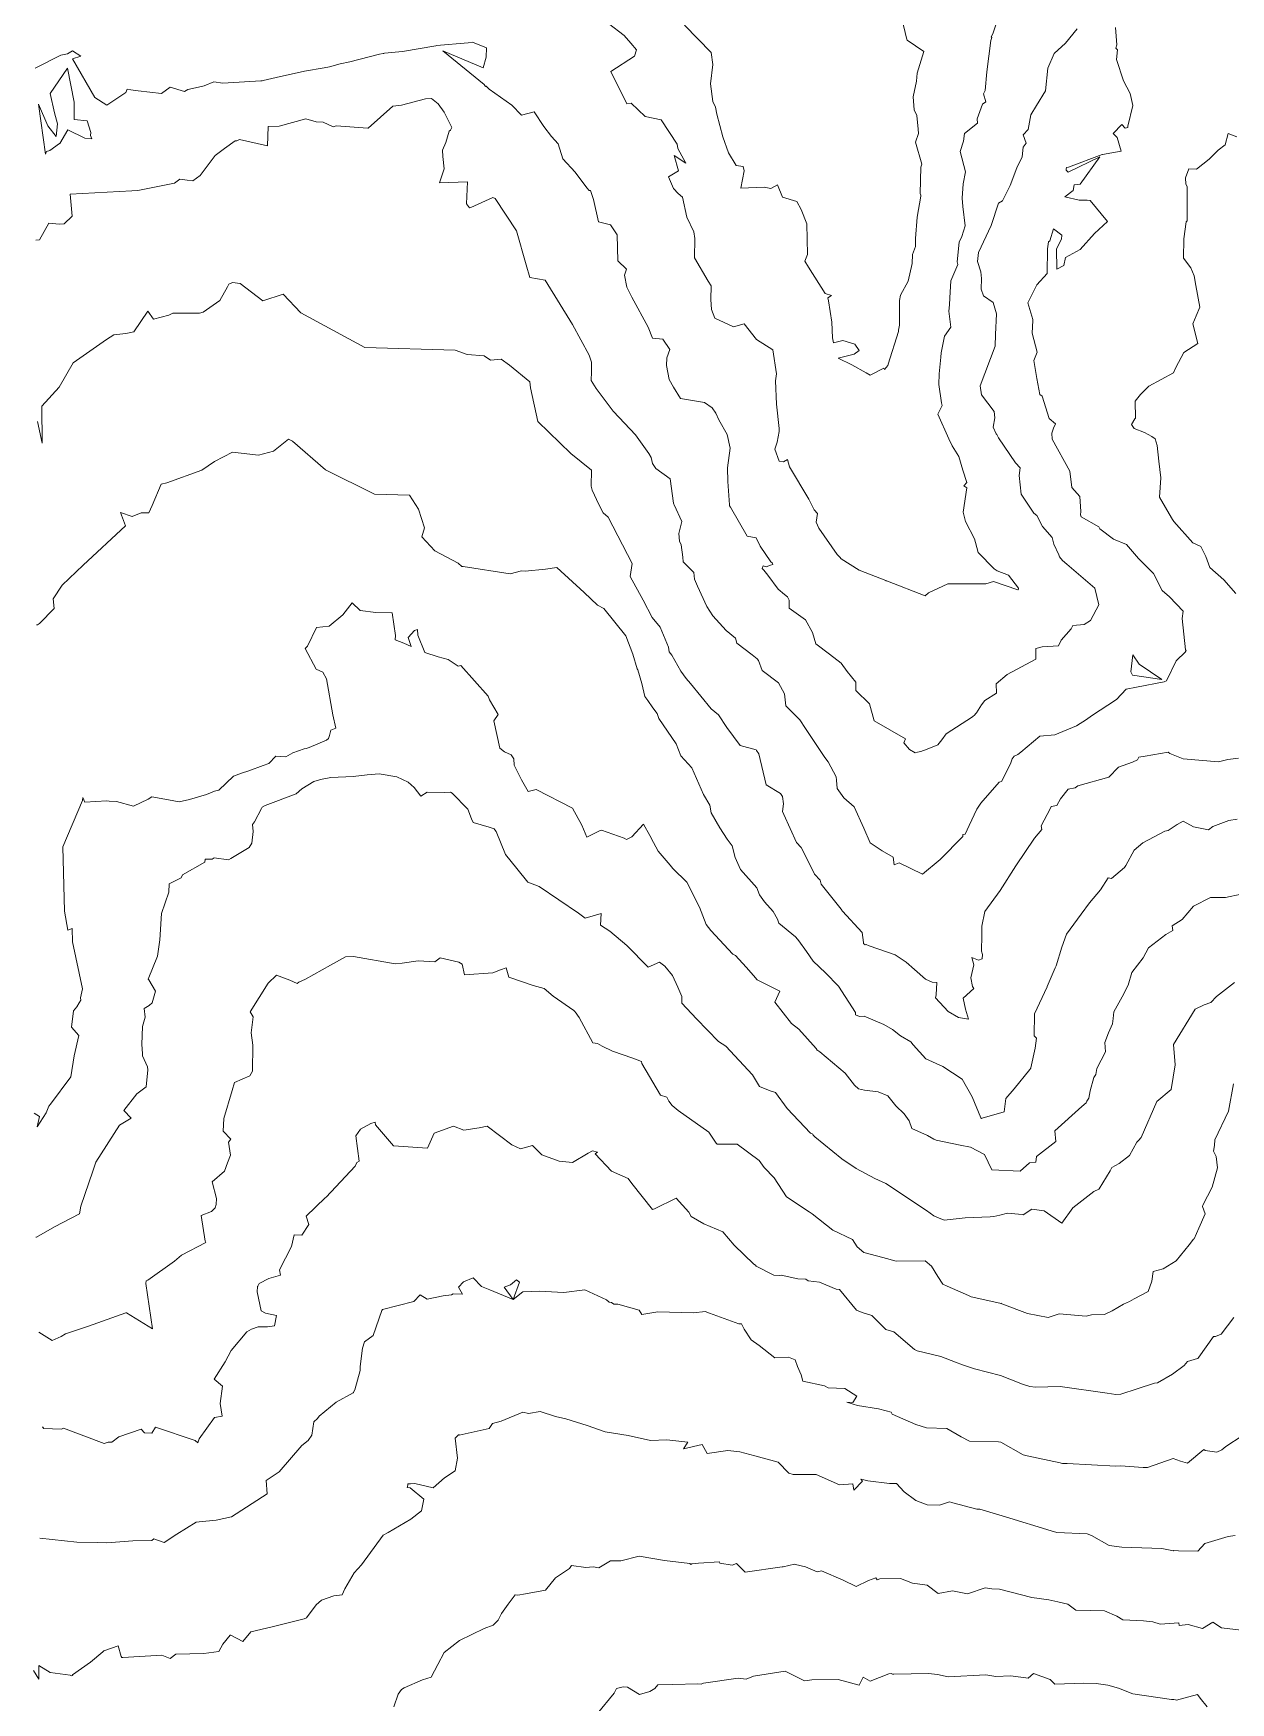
# Model space of a CAD drawing. Header units: inches. Extents: x 1412000 to 1412328, y 4931096 to 4931684.
# Drawn here: x 1412000.1 to 1412110.3, y 4931175.7 to 4931329.3 of the extents above; entities that cross this region are included whole.
import ezdxf

# ---------------------------------------------------------------- set-up
doc = ezdxf.new("R2010")
doc.units = ezdxf.units.IN
doc.header["$MEASUREMENT"] = 0

# ---------------------------------------------------------------- blocks, each defined once
blk = doc.blocks.new('CONTOURS')
at = {"color": 242, "lineweight": 0, "true_color": 0xcd2027}
for points in [[(1412079.96, 4931330.82), (1412080.47, 4931328.76), (1412080.5, 4931328.7), (1412082.01, 4931327.65), (1412081.42, 4931325.65), (1412081.35, 4931324.91), (1412081.03, 4931323.47), (1412081.14, 4931322.29), (1412081.39, 4931321.75), (1412081.49, 4931320.51), (1412081.53, 4931320.11), (1412081.26, 4931319.32), (1412081.85, 4931317.29), (1412081.76, 4931317.01), (1412081.67, 4931314.6), (1412081.74, 4931314.42), (1412081.74, 4931314.34), (1412081.4, 4931312.4), (1412081.26, 4931310.45), (1412081.26, 4931309.7), (1412080.99, 4931308.96), (1412080.96, 4931308.13), (1412080.59, 4931306.52), (1412079.87, 4931305.23), (1412079.77, 4931304.75), (1412079.78, 4931302.46), (1412079.69, 4931302.02), (1412079.69, 4931301.87), (1412078.74, 4931298.88), (1412078.73, 4931298.84), (1412078.72, 4931298.76), (1412078.39, 4931298.39), (1412078.35, 4931298.52), (1412077.07, 4931297.86), (1412076.7, 4931298.09), (1412075.4, 4931298.81), (1412074.13, 4931299.43), (1412075.62, 4931299.8), (1412076.07, 4931300.12), (1412075.66, 4931300.73), (1412074.57, 4931301.07), (1412073.7, 4931300.84), (1412073.6, 4931301.29), (1412073.56, 4931302.75), (1412073.24, 4931304.71), (1412073.18, 4931304.97), (1412073.52, 4931305.21), (1412072.94, 4931305.39), (1412071.41, 4931307.82), (1412071.08, 4931308.37), (1412071.3, 4931308.98), (1412071.26, 4931311.78), (1412070.73, 4931313.12), (1412070.34, 4931313.84), (1412069.02, 4931314.24), (1412068.56, 4931315.37), (1412067.93, 4931315.05), (1412067.31, 4931315.17), (1412065.17, 4931315.09), (1412065.47, 4931316.68), (1412065.39, 4931317.08), (1412064.75, 4931317.17), (1412064.05, 4931318.32), (1412063.51, 4931319.81), (1412062.96, 4931321.9), (1412062.84, 4931322.54), (1412062.6, 4931323.05), (1412062.37, 4931324.68), (1412062.61, 4931326.46), (1412062.45, 4931327.57), (1412059.98, 4931330.08)], [(1412089.15, 4931331.54), (1412088.36, 4931329.27), (1412088.22, 4931328.99), (1412088.27, 4931328.94), (1412088.2, 4931328.68), (1412087.82, 4931325.77), (1412087.68, 4931324.07), (1412087.52, 4931323.77), (1412087.74, 4931323.03), (1412087.42, 4931322.82), (1412086.93, 4931321.45), (1412086.95, 4931321.07), (1412085.77, 4931320.11), (1412085.66, 4931319.39), (1412085.36, 4931318.45), (1412085.86, 4931316.58), (1412085.65, 4931315.48), (1412085.56, 4931314.17), (1412085.6, 4931313.4), (1412085.83, 4931311.61), (1412085.51, 4931310.64), (1412085.26, 4931310.11), (1412085.08, 4931308.3), (1412085.16, 4931308.06), (1412084.5, 4931306.55), (1412084.42, 4931304.98), (1412084.39, 4931304.34), (1412084.32, 4931303.76), (1412084.5, 4931302.29), (1412083.93, 4931301.44), (1412083.63, 4931299.93), (1412083.59, 4931299.52), (1412083.43, 4931297.98), (1412083.41, 4931297.01), (1412083.66, 4931295.33), (1412083.72, 4931295.08), (1412083.3, 4931294.28), (1412084.33, 4931292), (1412084.64, 4931291.37), (1412085.24, 4931290.37), (1412085.61, 4931289.12), (1412085.97, 4931288), (1412085.7, 4931287.68), (1412085.97, 4931287.48), (1412085.65, 4931285.24), (1412085.86, 4931284.41), (1412086.68, 4931282.81), (1412086.79, 4931282.46), (1412087.01, 4931281.54), (1412088.49, 4931280.03), (1412088.76, 4931279.85), (1412089.81, 4931279.46), (1412090.74, 4931278.25), (1412090.75, 4931278.16), (1412090.71, 4931278.12), (1412090.66, 4931278.1), (1412088.42, 4931278.86), (1412087.73, 4931278.67), (1412084.22, 4931278.66), (1412082.46, 4931277.84), (1412082.14, 4931277.55), (1412078.68, 4931278.9), (1412078.57, 4931278.94), (1412078.52, 4931278.96), (1412076.06, 4931279.91), (1412074.42, 4931280.96), (1412074.3, 4931281.12), (1412074.05, 4931281.35), (1412072.37, 4931283.78), (1412072.1, 4931284.34), (1412072.23, 4931285.12), (1412071.94, 4931285.46), (1412071.45, 4931286.45), (1412069.66, 4931289.42), (1412069.48, 4931290.11), (1412069.11, 4931289.9), (1412068.7, 4931289.95), (1412068.32, 4931291.06), (1412068.51, 4931291.69), (1412068.7, 4931292.69), (1412068.72, 4931292.96), (1412068.46, 4931295.2), (1412068.37, 4931297.35), (1412068.45, 4931297.99), (1412068.11, 4931300.19), (1412066.62, 4931301.14), (1412065.49, 4931302.59), (1412064.51, 4931302.31), (1412062.78, 4931303.1), (1412062.48, 4931303.91), (1412062.43, 4931304.82), (1412062.46, 4931306.08), (1412062.16, 4931306.53), (1412060.92, 4931308.67), (1412060.94, 4931310.45), (1412060.84, 4931311.07), (1412060.22, 4931312.41), (1412059.8, 4931314.24), (1412059.42, 4931314.58), (1412058.99, 4931315.06), (1412058.51, 4931316.11), (1412059.44, 4931316.68), (1412059.03, 4931318.08), (1412060.11, 4931317.38), (1412059.38, 4931318.73), (1412059.31, 4931319.12), (1412057.83, 4931321.37), (1412056.38, 4931321.66), (1412055.08, 4931322.89), (1412054.69, 4931322.84), (1412053.21, 4931325.82), (1412055.39, 4931327.22), (1412055.58, 4931327.82), (1412055.04, 4931328.42), (1412054.44, 4931329.13), (1412052.99, 4931330.22)], [(1412096.14, 4931329.73), (1412095.05, 4931328.41), (1412094.01, 4931327.47), (1412093.43, 4931326.11), (1412093.21, 4931324.02), (1412092.4, 4931322.68), (1412091.88, 4931321.82), (1412091.64, 4931320.47), (1412091.16, 4931319.97), (1412091.44, 4931319.23), (1412091.18, 4931318.86), (1412091.08, 4931317.97), (1412090.58, 4931316.96), (1412089.97, 4931315.33), (1412089.26, 4931313.91), (1412088.89, 4931313.71), (1412088.21, 4931311.64), (1412087.05, 4931309.15), (1412086.97, 4931308.33), (1412087.26, 4931307.37), (1412087.32, 4931306.77), (1412087.3, 4931305.77), (1412087.5, 4931305.16), (1412088.41, 4931304.54), (1412088.72, 4931303.52), (1412088.63, 4931301.61), (1412088.58, 4931300.53), (1412087.21, 4931296.87), (1412087.32, 4931296.06), (1412088.51, 4931294.52), (1412088.57, 4931293.95), (1412088.39, 4931293.08), (1412088.69, 4931292.46), (1412088.73, 4931292.4), (1412088.91, 4931292.09), (1412090.45, 4931289.8), (1412090.88, 4931289.35), (1412090.81, 4931288.63), (1412090.98, 4931286.92), (1412092.14, 4931285.16), (1412092.43, 4931284.95), (1412092.95, 4931283.95), (1412093.85, 4931282.93), (1412093.99, 4931282.32), (1412094.46, 4931281.33), (1412094.52, 4931281.13), (1412094.8, 4931280.81), (1412095.18, 4931280.47), (1412097.77, 4931278.27), (1412098.12, 4931276.72), (1412097.37, 4931275.27), (1412096.79, 4931274.92), (1412095.73, 4931274.81), (1412095.59, 4931274.51), (1412094.67, 4931273.47), (1412094.41, 4931272.95), (1412092.91, 4931272.85), (1412092.33, 4931272.7), (1412092.33, 4931271.72), (1412089.69, 4931270.32), (1412088.69, 4931269.44), (1412088.71, 4931268.6), (1412087.64, 4931267.93), (1412087.34, 4931267.51), (1412086.87, 4931266.8), (1412086.79, 4931266.69), (1412086.72, 4931266.61), (1412086.5, 4931266.41), (1412084.08, 4931264.84), (1412083.69, 4931264.3), (1412083.32, 4931263.83), (1412082.32, 4931263.43), (1412081.74, 4931263.23), (1412081.43, 4931263.18), (1412081.22, 4931263.09), (1412080.71, 4931263.41), (1412080.18, 4931264.03), (1412080.33, 4931264.4), (1412077.46, 4931266.04), (1412077.03, 4931267.61), (1412075.76, 4931268.85), (1412075.76, 4931269.61), (1412074.98, 4931270.6), (1412074.42, 4931271.36), (1412073.33, 4931272.17), (1412072.09, 4931273.15), (1412071.78, 4931274.18), (1412071.13, 4931275.35), (1412069.64, 4931276.42), (1412069.63, 4931277.15), (1412069.48, 4931277.46), (1412069.19, 4931277.68), (1412068.61, 4931278.18), (1412067.67, 4931279.47), (1412067.28, 4931279.92), (1412067.14, 4931280.08), (1412067.22, 4931280.31), (1412067.52, 4931280.21), (1412067.9, 4931280.38), (1412068.12, 4931280.44), (1412068.07, 4931280.6), (1412067.93, 4931280.69), (1412066.96, 4931282.12), (1412066.58, 4931282.88), (1412065.75, 4931283.06), (1412064.21, 4931285.73), (1412064.13, 4931285.85), (1412064.12, 4931285.93), (1412063.99, 4931288.08), (1412063.95, 4931289.33), (1412064.19, 4931291.14), (1412063.93, 4931292.41), (1412063.16, 4931293.76), (1412062.89, 4931294.38), (1412062.53, 4931294.87), (1412061.84, 4931295.34), (1412059.61, 4931295.71), (1412058.98, 4931296.76), (1412058.57, 4931297.47), (1412058.32, 4931298.74), (1412058.37, 4931299.46), (1412058.64, 4931300.24), (1412058, 4931301.18), (1412057.06, 4931301.26), (1412056.66, 4931302.28), (1412055.15, 4931305.05), (1412054.69, 4931305.95), (1412054.47, 4931307.06), (1412054.64, 4931307.63), (1412053.86, 4931308.38), (1412053.79, 4931310.77), (1412053.19, 4931311.71), (1412052.08, 4931311.97), (1412051.61, 4931314.02), (1412051.35, 4931314.85), (1412051.2, 4931314.85), (1412051, 4931315.11), (1412049.93, 4931316.54), (1412048.8, 4931317.77), (1412048.35, 4931319.16), (1412047.75, 4931319.82), (1412047.04, 4931320.75), (1412046.14, 4931322.09), (1412045, 4931321.81), (1412044.11, 4931322.71), (1412042, 4931324.18), (1412041.73, 4931324.47), (1412041.67, 4931324.44), (1412041.54, 4931324.63), (1412037.76, 4931327.71), (1412041.47, 4931326.16), (1412041.73, 4931327.12), (1412041.76, 4931328), (1412040.48, 4931328.52), (1412040.08, 4931328.45), (1412037.17, 4931328.2), (1412037.11, 4931328.19), (1412034.02, 4931327.67), (1412032.37, 4931327.5), (1412032.32, 4931327.48), (1412032.28, 4931327.48), (1412032.25, 4931327.47), (1412031.93, 4931327.4), (1412029.17, 4931326.69), (1412028.3, 4931326.51), (1412027.3, 4931326.24), (1412026.81, 4931326.15), (1412025.01, 4931325.85), (1412022.39, 4931325.26), (1412021.22, 4931325), (1412021.1, 4931324.96), (1412021, 4931324.95), (1412017.49, 4931324.74), (1412016.67, 4931324.85), (1412015.78, 4931324.5), (1412015.52, 4931324.44), (1412014.26, 4931324.15), (1412013.96, 4931323.97), (1412012.66, 4931324.38), (1412011.86, 4931323.78), (1412009.7, 4931324.02), (1412009.01, 4931324.12), (1412008.69, 4931324.19), (1412008.56, 4931323.87), (1412006.82, 4931322.71), (1412005.7, 4931323.43), (1412003.65, 4931326.99), (1412004.43, 4931327.24), (1412003.65, 4931327.73), (1412003.19, 4931327.45), (1412002.58, 4931327.31), (1412000.21, 4931326.11)], [(1412099.68, 4931329.86), (1412099.78, 4931328.28), (1412099.71, 4931327.96), (1412099.84, 4931327.8), (1412099.77, 4931326.93), (1412100.4, 4931324.96), (1412101.02, 4931323.79), (1412101.27, 4931322.68), (1412100.8, 4931320.78), (1412100.79, 4931320.67), (1412100.56, 4931320.59), (1412100.25, 4931320.93), (1412099.45, 4931320.11), (1412099.81, 4931319.73), (1412100.2, 4931318.47), (1412098.48, 4931318.18), (1412098.43, 4931318.18), (1412095.34, 4931317.01), (1412095.17, 4931316.97), (1412095.13, 4931316.82), (1412095.12, 4931316.74), (1412095.32, 4931316.55), (1412098.22, 4931317.96), (1412096.4, 4931315.45), (1412095.87, 4931315.39), (1412095.78, 4931314.86), (1412095, 4931314.28), (1412096.31, 4931313.97), (1412097.06, 4931313.98), (1412097.33, 4931313.95), (1412098.92, 4931312), (1412097.73, 4931310.89), (1412096.42, 4931309.43), (1412095.07, 4931308.69), (1412094.91, 4931307.95), (1412094.28, 4931307.63), (1412094.24, 4931309.49), (1412094.68, 4931310.38), (1412094.74, 4931310.74), (1412093.95, 4931311.33), (1412093.63, 4931310.22), (1412093.49, 4931310.15), (1412093.42, 4931309.48), (1412093.36, 4931307.23), (1412092.41, 4931306.19), (1412091.6, 4931304.52), (1412092.06, 4931302.99), (1412092.05, 4931302.91), (1412092, 4931301.72), (1412092.44, 4931299.98), (1412092.16, 4931299.22), (1412092.41, 4931297.57), (1412092.69, 4931296.07), (1412092.93, 4931295.93), (1412093.55, 4931293.89), (1412094.13, 4931293.37), (1412093.95, 4931293), (1412093.8, 4931292.52), (1412093.85, 4931291.96), (1412095.45, 4931289.03), (1412095.66, 4931287.52), (1412096.39, 4931286.71), (1412096.46, 4931285.31), (1412096.43, 4931285.01), (1412096.49, 4931284.84), (1412098.14, 4931283.9), (1412098.21, 4931283.72), (1412099.47, 4931282.76), (1412100.68, 4931282.28), (1412101.79, 4931280.99), (1412102.12, 4931280.66), (1412103.16, 4931279.6), (1412103.97, 4931278.04), (1412104.64, 4931277.46), (1412105.89, 4931276.15), (1412105.8, 4931275.47), (1412106.12, 4931272.58), (1412106.16, 4931272.51), (1412106.12, 4931272.42), (1412106.12, 4931272.4), (1412105.25, 4931271.56), (1412104.35, 4931269.74), (1412104.22, 4931269.67), (1412104.16, 4931269.63), (1412101.61, 4931269.14), (1412100.66, 4931268.96), (1412099.77, 4931268.02), (1412097.47, 4931266.5), (1412097, 4931266.16), (1412096.07, 4931265.59), (1412094.08, 4931264.77), (1412092.7, 4931264.64), (1412090.94, 4931263.18), (1412090.69, 4931262.96), (1412090.33, 4931262.79), (1412090.16, 4931262.56), (1412089.99, 4931262.1), (1412089.16, 4931260.46), (1412088.95, 4931260.4), (1412087.27, 4931258.46), (1412086.9, 4931257.93), (1412086.18, 4931256.4), (1412085.83, 4931255.62), (1412085.62, 4931255.59), (1412085.62, 4931255.4), (1412083.52, 4931253.29), (1412081.91, 4931251.93), (1412079.76, 4931252.98), (1412079.3, 4931252.8), (1412079.21, 4931253.5), (1412078.2, 4931254.07), (1412077.08, 4931254.82), (1412076.51, 4931256.17), (1412075.62, 4931258.12), (1412074.65, 4931258.95), (1412074.03, 4931259.81), (1412073.98, 4931260.58), (1412073.96, 4931260.9), (1412073.22, 4931262.28), (1412072.9, 4931262.66), (1412070.96, 4931265.62), (1412070.79, 4931265.86), (1412070.6, 4931266.13), (1412069.31, 4931267.43), (1412069.2, 4931268.53), (1412068.65, 4931269.55), (1412067.14, 4931270.68), (1412066.79, 4931271.59), (1412066.68, 4931271.76), (1412066.21, 4931272.13), (1412064.82, 4931273.2), (1412064.68, 4931273.66), (1412063.84, 4931274.35), (1412062.59, 4931275.71), (1412062.04, 4931276.57), (1412061.2, 4931278.43), (1412060.92, 4931279.09), (1412060.84, 4931279.71), (1412059.98, 4931280.56), (1412059.88, 4931280.67), (1412059.84, 4931281.11), (1412059.68, 4931282.24), (1412059.53, 4931282.59), (1412059.46, 4931283.3), (1412059.75, 4931284.4), (1412059.04, 4931285.93), (1412059.02, 4931285.98), (1412058.98, 4931286.09), (1412058.66, 4931288.31), (1412057.35, 4931289.28), (1412057.06, 4931289.74), (1412056.91, 4931290.28), (1412056.7, 4931290.65), (1412055.48, 4931292.36), (1412053.45, 4931294.53), (1412053.43, 4931294.55), (1412051.86, 4931296.63), (1412051.4, 4931297.36), (1412051.44, 4931298.16), (1412051.44, 4931299.06), (1412051.2, 4931299.72), (1412049.68, 4931302.53), (1412047.18, 4931306.6), (1412045.75, 4931306.86), (1412045.42, 4931308.02), (1412044.53, 4931311.16), (1412042.56, 4931314.13), (1412042.35, 4931314.23), (1412040.33, 4931313.31), (1412040.21, 4931313.28), (1412039.91, 4931313.63), (1412040.03, 4931315.65), (1412037.44, 4931315.57), (1412037.86, 4931316.86), (1412037.73, 4931318), (1412037.72, 4931318.57), (1412038.03, 4931319.28), (1412038.33, 4931320.32), (1412038.44, 4931320.41), (1412038.58, 4931320.67), (1412037.86, 4931322.06), (1412037.32, 4931322.84), (1412036.71, 4931323.33), (1412036.15, 4931323.29), (1412033.95, 4931322.71), (1412033.14, 4931322.61), (1412030.88, 4931320.6), (1412030.84, 4931320.61), (1412027.92, 4931320.8), (1412027.64, 4931320.73), (1412026.72, 4931321.16), (1412026.07, 4931321.18), (1412025.13, 4931321.45), (1412022.68, 4931320.77), (1412021.66, 4931320.74), (1412021.61, 4931318.97), (1412019.02, 4931319.57), (1412018.77, 4931319.44), (1412018.63, 4931319.42), (1412017.65, 4931318.73), (1412016.8, 4931318.08), (1412015.42, 4931316.23), (1412014.73, 4931315.74), (1412014.2, 4931315.81), (1412013.55, 4931315.9), (1412013.03, 4931315.53), (1412009.66, 4931314.87), (1412009.11, 4931314.84), (1412003.45, 4931314.51), (1412003.63, 4931312.51), (1412002.88, 4931311.8), (1412002.43, 4931311.76), (1412001.48, 4931311.84), (1412000.63, 4931310.31), (1412000.28, 4931310.28)], [(1412110.82, 4931319.81), (1412110.04, 4931320.11), (1412109.77, 4931319.06), (1412109.13, 4931318.58), (1412108.29, 4931317.76), (1412107.11, 4931316.84), (1412106.41, 4931316.85), (1412106.11, 4931316.03), (1412106.13, 4931315.45), (1412106.25, 4931315.24), (1412106.25, 4931312.07), (1412106.18, 4931311.99), (1412105.97, 4931310.42), (1412105.92, 4931308.62), (1412106.59, 4931307.75), (1412106.92, 4931307.02), (1412107.05, 4931306.12), (1412107.42, 4931304.13), (1412107.08, 4931303.32), (1412106.79, 4931302.59), (1412107.25, 4931300.77), (1412105.97, 4931299.95), (1412105.23, 4931298.56), (1412104.99, 4931298.09), (1412102.73, 4931296.86), (1412101.96, 4931296.1), (1412101.49, 4931295.46), (1412101.52, 4931293.9), (1412101.43, 4931293.83), (1412101.13, 4931293.31), (1412101.38, 4931292.96), (1412102.35, 4931292.6), (1412103, 4931292.22), (1412103.33, 4931292.01), (1412103.49, 4931291.39), (1412103.66, 4931289.96), (1412103.83, 4931288.43), (1412103.72, 4931286.62), (1412104.83, 4931284.74), (1412104.91, 4931284.58), (1412105.05, 4931284.41), (1412106.77, 4931282.43), (1412107.51, 4931282.09), (1412107.99, 4931281.18), (1412108.36, 4931280.15), (1412109.65, 4931279.03), (1412110.75, 4931277.77)], [(1412110.98, 4931262.62), (1412110, 4931262.49), (1412109.14, 4931262.29), (1412105.9, 4931262.54), (1412104.67, 4931263.05), (1412104.52, 4931263.15), (1412102.39, 4931262.8), (1412101.81, 4931262.7), (1412101.68, 4931262.47), (1412101.24, 4931262.23), (1412099.94, 4931261.79), (1412099.05, 4931260.87), (1412096.2, 4931260.07), (1412095.96, 4931259.87), (1412095.31, 4931259.75), (1412094.6, 4931258.88), (1412094.26, 4931258.27), (1412093.73, 4931258.17), (1412093.65, 4931257.94), (1412092.81, 4931256.38), (1412092.87, 4931256.04), (1412092.21, 4931255.25), (1412090.5, 4931252.7), (1412089.04, 4931250.43), (1412087.65, 4931248.49), (1412087.37, 4931247.14), (1412087.37, 4931246.32), (1412087.34, 4931244.86), (1412087.43, 4931244.53), (1412087.4, 4931244.13), (1412087.06, 4931244.01), (1412086.44, 4931244.28), (1412086.61, 4931243.6), (1412086.36, 4931242.39), (1412086.51, 4931241.6), (1412086.64, 4931241.42), (1412085.65, 4931240.51), (1412085.86, 4931239.52), (1412086.12, 4931238.6), (1412085.22, 4931238.73), (1412084.25, 4931239.31), (1412083.09, 4931240.55), (1412083.17, 4931240.82), (1412083.22, 4931241.95), (1412082.79, 4931242.01), (1412082.18, 4931242.27), (1412081.17, 4931243.17), (1412080.41, 4931243.84), (1412079.37, 4931244.52), (1412076.99, 4931245.35), (1412076.7, 4931245.46), (1412076.62, 4931245.43), (1412076.48, 4931245.55), (1412076.48, 4931245.65), (1412076.36, 4931246.56), (1412074.52, 4931248.54), (1412074.43, 4931248.64), (1412074.43, 4931248.67), (1412074.4, 4931248.7), (1412072.57, 4931251.01), (1412072.48, 4931251.39), (1412071.96, 4931251.95), (1412070.9, 4931254.06), (1412070.73, 4931254.38), (1412070.31, 4931254.85), (1412069.14, 4931257.43), (1412069.01, 4931257.71), (1412069.11, 4931258.41), (1412069.01, 4931259.08), (1412068.83, 4931259.36), (1412067.51, 4931260.15), (1412066.82, 4931263.01), (1412066.63, 4931263.31), (1412066.58, 4931263.38), (1412065.11, 4931263.78), (1412063.9, 4931265.43), (1412063.13, 4931266.61), (1412062.44, 4931267.15), (1412060.54, 4931269.47), (1412060.15, 4931269.96), (1412059.64, 4931270.62), (1412058.82, 4931272.08), (1412058.59, 4931272.39), (1412058.51, 4931272.84), (1412057.74, 4931274.66), (1412057, 4931275.56), (1412056.2, 4931277.14), (1412054.98, 4931279.33), (1412055.17, 4931280.53), (1412052.95, 4931284.79), (1412052.49, 4931285.19), (1412052.12, 4931285.96), (1412051.5, 4931287.28), (1412051.41, 4931287.64), (1412051.43, 4931289.11), (1412049.53, 4931290.65), (1412046.49, 4931293.6), (1412045.8, 4931296.71), (1412045.75, 4931297.24), (1412043.87, 4931298.79), (1412043.1, 4931299.34), (1412042.14, 4931299.24), (1412041.55, 4931299.65), (1412039.97, 4931299.77), (1412038.89, 4931300.16), (1412030.56, 4931300.42), (1412024.66, 4931303.6), (1412023.06, 4931305.32), (1412021.17, 4931304.71), (1412019.1, 4931306.31), (1412018.37, 4931306.38), (1412018.05, 4931306.23), (1412017.93, 4931306), (1412017.21, 4931304.75), (1412015.68, 4931303.66), (1412015.34, 4931303.58), (1412012.9, 4931303.58), (1412012.52, 4931303.39), (1412011.1, 4931303.01), (1412010.59, 4931303.76), (1412009.31, 4931301.86), (1412008.57, 4931301.71), (1412007.47, 4931301.59), (1412006.78, 4931301.14), (1412003.72, 4931298.99), (1412002.43, 4931296.75), (1412000.82, 4931295), (1412000.86, 4931291.6), (1412000.43, 4931293.61)], [(1412110.85, 4931256.99), (1412110.1, 4931256.87), (1412108.63, 4931256.31), (1412108.22, 4931256.02), (1412106.84, 4931256.3), (1412105.89, 4931256.8), (1412105.35, 4931256.51), (1412104.5, 4931255.96), (1412104.22, 4931255.89), (1412102.17, 4931254.81), (1412101.39, 4931254.13), (1412100.62, 4931252.74), (1412100.48, 4931252.56), (1412099.29, 4931251.53), (1412098.99, 4931251.61), (1412098.29, 4931250.49), (1412097.26, 4931249.31), (1412096.49, 4931248.25), (1412095.16, 4931246.41), (1412094.73, 4931245.21), (1412094.19, 4931243.5), (1412094.1, 4931243.3), (1412093.38, 4931241.6), (1412093.37, 4931241.58), (1412093.36, 4931241.56), (1412092.2, 4931239.09), (1412092.19, 4931237.05), (1412092.39, 4931236.83), (1412092.28, 4931235.91), (1412091.87, 4931234.12), (1412091.86, 4931234.09), (1412091.77, 4931233.96), (1412090.34, 4931232.19), (1412089.58, 4931231.29), (1412089.42, 4931230.05), (1412087.38, 4931229.47), (1412087.33, 4931229.45), (1412087.29, 4931229.47), (1412087.27, 4931229.5), (1412086.47, 4931231.44), (1412085.56, 4931233.06), (1412083.78, 4931234.23), (1412082.2, 4931234.95), (1412081.05, 4931236.24), (1412080.82, 4931236.49), (1412079.86, 4931237.05), (1412079.15, 4931237.64), (1412078.35, 4931238.1), (1412076.53, 4931238.86), (1412076.09, 4931238.85), (1412075.73, 4931239), (1412075.73, 4931239.2), (1412074.16, 4931241.62), (1412072.96, 4931242.85), (1412071.82, 4931243.93), (1412071.22, 4931244.81), (1412070.52, 4931245.8), (1412070.4, 4931245.96), (1412070.22, 4931246.18), (1412068.68, 4931247.43), (1412068.54, 4931247.79), (1412068.16, 4931248.5), (1412067.37, 4931249.39), (1412066.88, 4931250.03), (1412066.66, 4931250.67), (1412065.16, 4931252.36), (1412064.64, 4931253.46), (1412064.39, 4931254.55), (1412063.91, 4931255.16), (1412063.24, 4931256.21), (1412062.46, 4931257.59), (1412062.32, 4931258.28), (1412061.73, 4931259.26), (1412060.67, 4931261.72), (1412059.64, 4931262.83), (1412059.23, 4931263.93), (1412057.64, 4931266.27), (1412057.47, 4931266.72), (1412057.08, 4931267.26), (1412056.63, 4931267.92), (1412056.35, 4931268.28), (1412056.06, 4931269.49), (1412055.7, 4931270.75), (1412055.63, 4931270.85), (1412055.23, 4931272.17), (1412054.58, 4931273.86), (1412052.57, 4931276.38), (1412051.98, 4931276.7), (1412050.76, 4931277.85), (1412048.25, 4931280.16), (1412047.2, 4931280.01), (1412045.33, 4931279.83), (1412044.99, 4931279.84), (1412043.94, 4931279.59), (1412039.62, 4931280.26), (1412039.48, 4931280.24), (1412039.17, 4931280.57), (1412037.01, 4931281.71), (1412035.8, 4931282.99), (1412036.05, 4931283.82), (1412035.49, 4931285.53), (1412034.69, 4931286.81), (1412031.44, 4931286.9), (1412026.93, 4931289.14), (1412023.9, 4931291.8), (1412023.54, 4931291.98), (1412022.17, 4931290.88), (1412020.77, 4931290.5), (1412018.39, 4931290.79), (1412016.74, 4931289.91), (1412015.57, 4931289.12), (1412012.33, 4931287.96), (1412011.83, 4931287.84), (1412011, 4931285.87), (1412010.69, 4931285.18), (1412009.97, 4931285.19), (1412009.14, 4931284.87), (1412008.08, 4931285.21), (1412008.53, 4931284), (1412004.64, 4931280.39), (1412002.71, 4931278.55), (1412001.87, 4931277.29), (1412001.96, 4931276.4), (1412000.61, 4931275), (1412000.42, 4931274.87), (1412000.35, 4931274.88)], [(1412111.22, 4931250.11), (1412109.78, 4931249.79), (1412108.4, 4931249.8), (1412106.84, 4931248.99), (1412105.79, 4931247.76), (1412104.88, 4931247.18), (1412104.94, 4931246.76), (1412104.3, 4931246.37), (1412102.69, 4931245.15), (1412102.21, 4931244.23), (1412101.17, 4931242.89), (1412100.82, 4931241.73), (1412100.29, 4931240.65), (1412099.5, 4931239.25), (1412099.46, 4931238.66), (1412099.4, 4931238.17), (1412099.02, 4931237.32), (1412098.68, 4931236.45), (1412098.76, 4931235.59), (1412097.94, 4931234.04), (1412097.87, 4931233.49), (1412097.68, 4931233.21), (1412097.33, 4931232), (1412097.21, 4931231.32), (1412097.03, 4931231.04), (1412096.96, 4931230.89), (1412096.58, 4931230.56), (1412094.09, 4931228.3), (1412094.17, 4931227.34), (1412092.39, 4931225.95), (1412092.32, 4931225.44), (1412091.75, 4931225.36), (1412090.9, 4931224.61), (1412088.29, 4931224.73), (1412087.6, 4931226.13), (1412086.33, 4931226.81), (1412085.38, 4931226.99), (1412083.16, 4931227.44), (1412082.94, 4931227.56), (1412082.36, 4931227.87), (1412080.91, 4931228.54), (1412080.68, 4931229.23), (1412080.21, 4931229.87), (1412079.43, 4931230.6), (1412078.71, 4931231.52), (1412077.82, 4931231.9), (1412076.56, 4931232.04), (1412076.01, 4931232.18), (1412075.65, 4931232.52), (1412074.78, 4931233.62), (1412072.46, 4931235.59), (1412072.27, 4931235.72), (1412072.19, 4931235.75), (1412072.1, 4931235.89), (1412070.51, 4931237.66), (1412069.83, 4931238.19), (1412068.32, 4931240.14), (1412068.76, 4931241.18), (1412066.69, 4931242.21), (1412066.34, 4931242.62), (1412065.67, 4931243.37), (1412064.69, 4931244.44), (1412064.45, 4931244.57), (1412062.41, 4931246.74), (1412062, 4931247.31), (1412061.38, 4931248.91), (1412060.22, 4931251.21), (1412058.91, 4931252.47), (1412058.68, 4931252.75), (1412057.56, 4931254.05), (1412057.14, 4931254.86), (1412056.79, 4931255.51), (1412056.21, 4931256.55), (1412055.15, 4931255.37), (1412054.64, 4931255.13), (1412054.43, 4931255.25), (1412052.36, 4931256), (1412052.23, 4931255.95), (1412050.99, 4931255.35), (1412050.54, 4931256.45), (1412049.69, 4931258.01), (1412046.34, 4931259.74), (1412045.61, 4931259.54), (1412045, 4931260.61), (1412044.31, 4931261.96), (1412044.28, 4931262.54), (1412044.03, 4931262.91), (1412043.43, 4931263.2), (1412042.98, 4931263.54), (1412042.45, 4931266.05), (1412042.83, 4931266.63), (1412042.04, 4931267.97), (1412041.92, 4931268.31), (1412039.39, 4931271.15), (1412039.16, 4931271.07), (1412038.23, 4931271.68), (1412037.3, 4931271.93), (1412036.08, 4931272.35), (1412035.43, 4931273.92), (1412035.42, 4931274.44), (1412035.15, 4931274.37), (1412034.56, 4931273.72), (1412034.82, 4931272.88), (1412034.14, 4931273.2), (1412033.37, 4931273.49), (1412033.4, 4931273.91), (1412033.07, 4931275.99), (1412031.59, 4931276.01), (1412030.15, 4931276.21), (1412029.39, 4931276.92), (1412028.55, 4931275.8), (1412027.29, 4931274.76), (1412026.11, 4931274.64), (1412025.28, 4931272.93), (1412025.06, 4931272.71), (1412026.1, 4931270.8), (1412026.71, 4931270.53), (1412027.04, 4931269.9), (1412027.63, 4931266.61), (1412027.91, 4931265.36), (1412027.45, 4931265.2), (1412027.31, 4931264.69), (1412027.22, 4931264.41), (1412027.05, 4931264.27), (1412025.43, 4931263.59), (1412025.16, 4931263.5), (1412024.99, 4931263.48), (1412023.94, 4931263.11), (1412023.28, 4931262.74), (1412022.38, 4931262.79), (1412021.73, 4931262.12), (1412021.2, 4931261.94), (1412019.89, 4931261.44), (1412019.2, 4931261.24), (1412018.46, 4931260.97), (1412017.11, 4931259.67), (1412016.73, 4931259.59), (1412015.98, 4931259.26), (1412014.43, 4931258.8), (1412013.46, 4931258.6), (1412012.48, 4931258.79), (1412010.96, 4931259.06), (1412010.61, 4931258.83), (1412009.28, 4931258.18), (1412007.71, 4931258.61), (1412007.02, 4931258.64), (1412006.81, 4931258.7), (1412004.8, 4931258.56), (1412004.62, 4931258.99), (1412004.58, 4931258.73), (1412002.78, 4931254.46), (1412002.92, 4931248.53), (1412003.24, 4931246.79), (1412003.63, 4931246.93), (1412003.64, 4931245.7), (1412004.57, 4931241.37), (1412004.39, 4931240.54), (1412004.42, 4931240.34), (1412004.27, 4931240.1), (1412004.04, 4931239.73), (1412003.76, 4931239.37), (1412003.56, 4931237.86), (1412004.23, 4931237.1), (1412003.81, 4931235.23), (1412003.5, 4931233.28), (1412001.64, 4931230.77), (1412001.48, 4931230.59), (1412001.23, 4931229.96), (1412000.41, 4931228.68), (1412000.61, 4931229.63), (1412000.13, 4931229.94)], [(1412110.63, 4931241.95), (1412108.97, 4931240.67), (1412108.43, 4931240.12), (1412107.82, 4931239.91), (1412107.01, 4931239.51), (1412104.99, 4931236.26), (1412105.16, 4931234.38), (1412104.78, 4931232.13), (1412103.48, 4931231), (1412102.02, 4931227.7), (1412101.77, 4931227.41), (1412101.63, 4931227.27), (1412100.94, 4931226.04), (1412100.01, 4931225.32), (1412099.34, 4931224.95), (1412099.17, 4931224.64), (1412098.17, 4931222.97), (1412098.13, 4931222.94), (1412097.66, 4931222.72), (1412095.73, 4931221.23), (1412094.74, 4931219.82), (1412093.09, 4931220.94), (1412091.95, 4931221.09), (1412091.18, 4931220.58), (1412091.06, 4931220.62), (1412089.71, 4931220.74), (1412089.02, 4931220.56), (1412088.47, 4931220.43), (1412088.12, 4931220.39), (1412085.82, 4931220.31), (1412083.9, 4931220.09), (1412083.36, 4931220.29), (1412082.95, 4931220.49), (1412082.28, 4931220.97), (1412078.51, 4931223.46), (1412077.51, 4931223.91), (1412075.79, 4931224.86), (1412074.48, 4931225.75), (1412072, 4931227.77), (1412071.82, 4931227.91), (1412071.81, 4931227.99), (1412071.59, 4931228.1), (1412069.44, 4931230.36), (1412068.36, 4931231.83), (1412067.87, 4931231.99), (1412066.88, 4931232.39), (1412066.25, 4931233.47), (1412063.8, 4931236.11), (1412063.13, 4931236.54), (1412061.11, 4931238.62), (1412059.76, 4931240.06), (1412059.74, 4931240.67), (1412059.39, 4931241.55), (1412058.89, 4931242.6), (1412058.19, 4931243.47), (1412057.69, 4931243.84), (1412056.65, 4931243.37), (1412054.67, 4931245.38), (1412053.12, 4931246.69), (1412052.26, 4931247.24), (1412052.32, 4931248.33), (1412050.86, 4931247.89), (1412050.22, 4931248.36), (1412046.62, 4931250.81), (1412045.58, 4931251.21), (1412044.55, 4931252.46), (1412043.5, 4931253.75), (1412042.64, 4931255.87), (1412042.53, 4931256.02), (1412042.47, 4931256.11), (1412042, 4931256.25), (1412040.54, 4931256.7), (1412040.38, 4931257.04), (1412040.04, 4931257.92), (1412038.59, 4931259.4), (1412038.45, 4931259.47), (1412037.88, 4931259.45), (1412036.29, 4931259.48), (1412035.72, 4931259.1), (1412035.12, 4931259.9), (1412034.54, 4931260.4), (1412033.52, 4931260.89), (1412031.89, 4931261.17), (1412030.78, 4931261.07), (1412029.49, 4931260.94), (1412027.44, 4931260.84), (1412026.63, 4931260.68), (1412026.39, 4931260.61), (1412025.88, 4931260.46), (1412024.76, 4931259.78), (1412024.23, 4931259.32), (1412021.39, 4931258.25), (1412021.12, 4931258.1), (1412021.05, 4931257.97), (1412020.41, 4931256.74), (1412020.22, 4931256.51), (1412020.29, 4931255.86), (1412020.17, 4931254.8), (1412019.92, 4931254.39), (1412018.23, 4931253.39), (1412018, 4931253.26), (1412016.7, 4931253.43), (1412016.51, 4931253.33), (1412016.31, 4931253.31), (1412015.88, 4931253.31), (1412015.85, 4931253.04), (1412013.79, 4931251.87), (1412013.65, 4931251.6), (1412012.56, 4931251.06), (1412012.53, 4931250.28), (1412011.84, 4931248.31), (1412011.68, 4931245.89), (1412011.49, 4931244.38), (1412010.63, 4931242.27), (1412010.69, 4931242.21), (1412011.3, 4931241.18), (1412011, 4931240.1), (1412010.72, 4931239.84), (1412010.26, 4931239.57), (1412010.34, 4931238.77), (1412010.1, 4931237.92), (1412010.03, 4931236.25), (1412010.11, 4931235.43), (1412010.1, 4931235.21), (1412010.55, 4931234.19), (1412010.6, 4931233.92), (1412010.44, 4931232.35), (1412009.59, 4931231.73), (1412008.39, 4931230.17), (1412009.07, 4931229.48), (1412007.99, 4931228.84), (1412005.8, 4931225.42), (1412005.53, 4931224.59), (1412004.41, 4931221.37), (1412004.3, 4931220.67), (1412001.99, 4931219.48), (1412000.33, 4931218.54), (1412000.28, 4931218.54), (1412000.27, 4931218.53)], [(1412110.52, 4931232.65), (1412110.07, 4931230.13), (1412108.81, 4931227.49), (1412108.78, 4931226.95), (1412108.69, 4931226.43), (1412108.94, 4931225.95), (1412109.06, 4931224.9), (1412108.57, 4931223.13), (1412107.72, 4931221.48), (1412107.67, 4931221.35), (1412107.93, 4931220.68), (1412107.33, 4931219.34), (1412106.9, 4931218.38), (1412106.84, 4931218.33), (1412106.46, 4931217.81), (1412105.26, 4931216.35), (1412104.05, 4931215.6), (1412103.14, 4931215.38), (1412103.01, 4931214.48), (1412102.67, 4931213.52), (1412101.39, 4931212.84), (1412100.95, 4931212.61), (1412100.4, 4931212.36), (1412099.36, 4931211.75), (1412098.66, 4931211.41), (1412097.45, 4931211.37), (1412096.98, 4931211.24), (1412094.47, 4931211.47), (1412093.48, 4931211.12), (1412091.55, 4931211.51), (1412089.2, 4931212.39), (1412089.17, 4931212.44), (1412089.11, 4931212.42), (1412089.01, 4931212.44), (1412086.37, 4931213.02), (1412086.12, 4931213.16), (1412084.16, 4931214), (1412083.77, 4931214.21), (1412083.32, 4931214.92), (1412082.73, 4931215.85), (1412082.15, 4931216.35), (1412079.47, 4931216.33), (1412078.26, 4931216.65), (1412076.51, 4931217.1), (1412075.87, 4931217.62), (1412075.46, 4931218.32), (1412073.65, 4931219.16), (1412071.74, 4931220.66), (1412071.48, 4931220.86), (1412069.37, 4931222.23), (1412068.23, 4931224), (1412067.31, 4931224.94), (1412066.86, 4931225.58), (1412064.83, 4931227.09), (1412063.01, 4931227.08), (1412062.91, 4931227.18), (1412062.24, 4931228.18), (1412059.41, 4931230.19), (1412058.85, 4931230.63), (1412058.56, 4931231.05), (1412058.37, 4931231.42), (1412057.78, 4931231.61), (1412056.07, 4931234.52), (1412056.02, 4931234.68), (1412055.25, 4931235.01), (1412053.37, 4931235.66), (1412052.42, 4931236.1), (1412051.99, 4931236.35), (1412051.56, 4931236.4), (1412050.28, 4931238.75), (1412049.93, 4931239.26), (1412049.88, 4931239.3), (1412049.88, 4931239.34), (1412049.8, 4931239.38), (1412047.89, 4931240.71), (1412047.06, 4931241.42), (1412046.06, 4931241.69), (1412043.81, 4931242.46), (1412043.56, 4931243.31), (1412043.05, 4931243.12), (1412042.36, 4931242.86), (1412039.74, 4931242.66), (1412039.53, 4931243.64), (1412039.23, 4931243.85), (1412037.49, 4931244.23), (1412037.01, 4931243.86), (1412035.48, 4931243.96), (1412033.99, 4931243.73), (1412033.35, 4931243.68), (1412029.53, 4931244.37), (1412028.77, 4931244.34), (1412027.39, 4931243.55), (1412025.09, 4931242.26), (1412024.49, 4931242.01), (1412024.34, 4931241.88), (1412023.66, 4931242.18), (1412022.42, 4931242.63), (1412021.66, 4931241.91), (1412020, 4931239.27), (1412020.3, 4931238.81), (1412020.09, 4931237.34), (1412020.25, 4931236.21), (1412020.23, 4931233.79), (1412019.98, 4931233.37), (1412018.56, 4931232.75), (1412018.35, 4931232.03), (1412017.6, 4931229.45), (1412017.52, 4931228.27), (1412018.24, 4931227.56), (1412018.02, 4931227.27), (1412018.2, 4931226.08), (1412017.91, 4931225.37), (1412017.66, 4931224.59), (1412016.51, 4931223.63), (1412016.91, 4931222.09), (1412016.89, 4931221.53), (1412016.78, 4931221.24), (1412016.45, 4931220.89), (1412015.5, 4931220.53), (1412015.86, 4931218.15), (1412015.93, 4931218.04), (1412013.68, 4931216.86), (1412013.03, 4931216.33), (1412010.59, 4931214.56), (1412010.45, 4931214.52), (1412010.42, 4931214.27), (1412011.01, 4931210.08), (1412008.64, 4931211.57), (1412008.61, 4931211.57), (1412008.6, 4931211.57), (1412008.57, 4931211.56), (1412005.12, 4931210.33), (1412003.02, 4931209.64), (1412002.62, 4931209.37), (1412001.79, 4931209.01), (1412000.56, 4931209.78)], [(1412110.56, 4931211.13), (1412109.39, 4931209.6), (1412108.88, 4931209.39), (1412108.69, 4931209.39), (1412107.33, 4931207.47), (1412107.25, 4931207.36), (1412107.21, 4931207.35), (1412106.3, 4931207.08), (1412105.99, 4931206.72), (1412104.92, 4931205.93), (1412103.52, 4931205.13), (1412103.26, 4931205.09), (1412101.65, 4931204.56), (1412100.15, 4931204.08), (1412099.71, 4931204.04), (1412098.9, 4931204.16), (1412094.56, 4931204.79), (1412092.3, 4931204.72), (1412091.79, 4931204.78), (1412091.1, 4931204.98), (1412089.08, 4931205.78), (1412086.7, 4931206.41), (1412085.59, 4931206.77), (1412084.93, 4931207.03), (1412083.58, 4931207.53), (1412081.42, 4931208.05), (1412081.16, 4931208.18), (1412079.26, 4931209.82), (1412078.53, 4931210.02), (1412077.24, 4931211.32), (1412076.36, 4931211.58), (1412075.82, 4931211.81), (1412074.25, 4931213.72), (1412073.96, 4931213.75), (1412072.41, 4931214.37), (1412071.37, 4931214.5), (1412071.17, 4931214.65), (1412070.42, 4931214.7), (1412068.88, 4931215.03), (1412068.74, 4931214.99), (1412068.2, 4931215.04), (1412066.6, 4931215.85), (1412066.54, 4931215.96), (1412066.37, 4931216.05), (1412064.55, 4931217.79), (1412063.53, 4931219.02), (1412061.77, 4931219.76), (1412060.61, 4931220.43), (1412060.38, 4931220.83), (1412059.23, 4931222.1), (1412057.23, 4931221.13), (1412057.05, 4931221.07), (1412055.15, 4931223.45), (1412054.81, 4931223.93), (1412053.28, 4931224.6), (1412051.78, 4931226.19), (1412051.99, 4931226.35), (1412051.51, 4931226.48), (1412051.12, 4931226.25), (1412049.69, 4931225.4), (1412048.44, 4931225.51), (1412046.85, 4931226.1), (1412046.01, 4931226.96), (1412044.89, 4931226.67), (1412044.09, 4931227.02), (1412041.84, 4931228.73), (1412041.1, 4931228.6), (1412039.68, 4931228.37), (1412038.73, 4931228.75), (1412036.94, 4931228.1), (1412036.34, 4931226.73), (1412033.2, 4931226.93), (1412031.55, 4931228.86), (1412031.52, 4931229.1), (1412031.13, 4931229), (1412030.17, 4931228.48), (1412029.73, 4931227.85), (1412030.03, 4931225.53), (1412029.84, 4931225.41), (1412029.66, 4931225.05), (1412027, 4931222.2), (1412026.91, 4931222.14), (1412025.16, 4931220.47), (1412025.42, 4931219.68), (1412024.77, 4931218.71), (1412024.06, 4931218.74), (1412023.81, 4931217.66), (1412022.72, 4931215.51), (1412022.81, 4931215.02), (1412021.73, 4931214.71), (1412020.84, 4931214.26), (1412020.7, 4931214.03), (1412020.67, 4931213.98), (1412020.65, 4931213.5), (1412021.01, 4931211.74), (1412021.43, 4931211.53), (1412022.43, 4931211.33), (1412022.25, 4931210.37), (1412021.62, 4931210.28), (1412020.74, 4931210.28), (1412020.14, 4931210.07), (1412019.7, 4931209.82), (1412018.25, 4931208.08), (1412017.7, 4931207.04), (1412016.7, 4931205.46), (1412017.47, 4931204.8), (1412017.24, 4931203.21), (1412017.44, 4931202.05), (1412016.74, 4931201.94), (1412015.33, 4931199.97), (1412015.18, 4931199.61), (1412014.94, 4931199.81), (1412011.29, 4931201.03), (1412010.96, 4931200.48), (1412010.27, 4931200.52), (1412009.97, 4931200.84), (1412007.91, 4931200.15), (1412007.27, 4931199.66), (1412006.95, 4931199.65), (1412006.58, 4931199.53), (1412002.84, 4931200.95), (1412002.63, 4931200.84), (1412001, 4931200.92), (1412001, 4931200.95), (1412000.91, 4931201.05), (1412000.89, 4931201.03), (1412000.85, 4931201.05)], [(1412003.19, 4931326.13), (1412003.81, 4931322.98), (1412003.82, 4931321.41), (1412005.01, 4931321.28), (1412005.34, 4931320.19), (1412005.31, 4931319.92), (1412005.42, 4931319.63), (1412004.78, 4931319.68), (1412003.24, 4931320.43), (1412002.49, 4931319.2), (1412002.45, 4931319.18), (1412001.57, 4931318.55), (1412001.27, 4931318.44), (1412001.17, 4931318.21), (1412000.53, 4931322.81), (1412001.37, 4931320.8), (1412002.16, 4931319.82), (1412002.26, 4931321.01), (1412001.99, 4931322), (1412001.6, 4931323.8), (1412003.19, 4931326.13)], [(1412111.32, 4931200.25), (1412109.82, 4931199.27), (1412109.46, 4931198.96), (1412108.99, 4931198.75), (1412107.92, 4931198.9), (1412107.8, 4931198.97), (1412106.28, 4931197.71), (1412105.64, 4931197.91), (1412104.97, 4931198.15), (1412102.62, 4931197.33), (1412102.2, 4931197.33), (1412100.14, 4931197.47), (1412099.69, 4931197.46), (1412095.21, 4931197.7), (1412094.8, 4931197.69), (1412094.67, 4931197.73), (1412094.58, 4931197.76), (1412091.53, 4931198.41), (1412091.16, 4931198.5), (1412089.1, 4931199.67), (1412088.89, 4931199.69), (1412086.24, 4931199.75), (1412085.45, 4931200.15), (1412084.15, 4931200.92), (1412082.28, 4931200.99), (1412081.3, 4931201.27), (1412079.12, 4931202.24), (1412079, 4931202.42), (1412078.55, 4931202.55), (1412077.85, 4931202.73), (1412075.93, 4931203.03), (1412075.51, 4931203.14), (1412074.93, 4931203.33), (1412075.5, 4931203.31), (1412075.84, 4931203.88), (1412074.75, 4931204.61), (1412073.23, 4931204.67), (1412072.88, 4931204.83), (1412070.88, 4931205.27), (1412070.73, 4931205.85), (1412070.4, 4931206.63), (1412070.17, 4931207.23), (1412069.56, 4931207.48), (1412068.32, 4931207.41), (1412066.86, 4931208.54), (1412066.13, 4931209.09), (1412065.47, 4931210.07), (1412065.24, 4931210.54), (1412064.98, 4931210.56), (1412062.28, 4931211.54), (1412062.05, 4931211.63), (1412061.92, 4931211.68), (1412060.8, 4931211.55), (1412057.54, 4931211.65), (1412056.07, 4931211.42), (1412055.83, 4931211.81), (1412053.86, 4931212.35), (1412053.5, 4931212.36), (1412053.27, 4931212.51), (1412053.07, 4931212.54), (1412052.8, 4931212.75), (1412050.83, 4931213.68), (1412048.89, 4931213.42), (1412047.18, 4931213.52), (1412046.64, 4931213.57), (1412045.1, 4931213.48), (1412044.23, 4931212.78), (1412044.8, 4931214.38), (1412044.53, 4931214.6), (1412043.96, 4931214.14), (1412043.39, 4931213.93), (1412044.23, 4931212.78), (1412042.08, 4931213.69), (1412041.29, 4931213.99), (1412040.55, 4931214.77), (1412039.64, 4931214.42), (1412039.18, 4931213.92), (1412039.54, 4931213.28), (1412038.71, 4931213.31), (1412038.55, 4931213.23), (1412037.77, 4931213.14), (1412036.29, 4931212.81), (1412035.66, 4931213.21), (1412035.09, 4931212.61), (1412032.19, 4931211.86), (1412032.14, 4931211.79), (1412031.32, 4931209.48), (1412030.52, 4931208.88), (1412030.36, 4931208.31), (1412030.15, 4931206.62), (1412030.15, 4931206.26), (1412029.63, 4931204.48), (1412029.53, 4931204.27), (1412029.53, 4931204.24), (1412029.5, 4931204.21), (1412027.94, 4931203.34), (1412026.36, 4931202.06), (1412026.2, 4931201.84), (1412025.87, 4931201.53), (1412025.7, 4931200.3), (1412025.36, 4931199.81), (1412024.77, 4931199.36), (1412022.69, 4931196.92), (1412021.48, 4931196.14), (1412021.58, 4931194.91), (1412018.28, 4931192.78), (1412016.89, 4931192.49), (1412015.32, 4931192.32), (1412015.04, 4931192.28), (1412013.27, 4931191.18), (1412012.08, 4931190.41), (1412011.14, 4931190.75), (1412010.95, 4931190.6), (1412009.2, 4931190.57), (1412006.83, 4931190.38), (1412005.98, 4931190.43), (1412004.05, 4931190.45), (1412000.64, 4931190.83)], [(1412110.69, 4931191.07), (1412110.05, 4931190.97), (1412107.9, 4931190.32), (1412107.25, 4931189.61), (1412105.48, 4931189.67), (1412105.03, 4931189.68), (1412104.99, 4931189.67), (1412103.92, 4931189.87), (1412100.26, 4931190), (1412099.08, 4931190.15), (1412097.45, 4931191.07), (1412097.06, 4931191.21), (1412094.27, 4931191.35), (1412093.73, 4931191.5), (1412089.55, 4931192.77), (1412087.17, 4931193.48), (1412086.9, 4931193.48), (1412084.68, 4931194.06), (1412084.59, 4931194.11), (1412084.38, 4931194.17), (1412083.45, 4931193.87), (1412082.32, 4931193.88), (1412081.28, 4931194.3), (1412080.22, 4931195.1), (1412079.52, 4931195.84), (1412078.87, 4931195.86), (1412076.88, 4931196.1), (1412076.51, 4931196.19), (1412076.23, 4931196.24), (1412076.39, 4931196.07), (1412075.58, 4931195.25), (1412075.5, 4931195.83), (1412074.26, 4931195.73), (1412072.12, 4931196.67), (1412069.98, 4931196.68), (1412069.61, 4931196.79), (1412068.62, 4931197.81), (1412066.45, 4931198.39), (1412065.09, 4931198.78), (1412063.98, 4931198.88), (1412062.07, 4931198.62), (1412061.62, 4931199.45), (1412059.89, 4931199.05), (1412060.31, 4931199.66), (1412058.36, 4931199.88), (1412056.87, 4931199.82), (1412054.82, 4931200.26), (1412052.68, 4931200.6), (1412051.03, 4931201.19), (1412049.08, 4931201.79), (1412048.13, 4931202.03), (1412046.71, 4931202.47), (1412045.62, 4931202.29), (1412045.12, 4931202.42), (1412043.11, 4931201.58), (1412042.33, 4931201.36), (1412042.02, 4931200.91), (1412039.26, 4931200.31), (1412039.26, 4931200.36), (1412039.13, 4931200.27), (1412038.89, 4931200.02), (1412039.09, 4931198.19), (1412038.88, 4931197.02), (1412037.89, 4931196.36), (1412036.84, 4931195.44), (1412035.18, 4931195.84), (1412034.77, 4931195.82), (1412034.51, 4931195.82), (1412034.52, 4931195.69), (1412034.47, 4931195.48), (1412034.75, 4931195.46), (1412035.99, 4931194.4), (1412035.79, 4931193.34), (1412034.81, 4931192.57), (1412032.71, 4931191.33), (1412032.24, 4931191.1), (1412030.27, 4931188.36), (1412029.58, 4931187.62), (1412028.73, 4931186.17), (1412028.49, 4931185.6), (1412027.71, 4931185.52), (1412026.58, 4931185.1), (1412026.08, 4931184.67), (1412025.21, 4931183.48), (1412024.98, 4931183.41), (1412022.02, 4931182.67), (1412020.08, 4931182.2), (1412019.32, 4931181.31), (1412018.23, 4931181.9), (1412018.16, 4931181.89), (1412017.48, 4931181.05), (1412017.12, 4931180.4), (1412015.75, 4931180.22), (1412013.18, 4931180.13), (1412012.63, 4931179.74), (1412011.89, 4931180.06), (1412008.28, 4931179.85), (1412008.21, 4931179.83), (1412008.19, 4931179.85), (1412008.12, 4931179.92), (1412007.85, 4931180.91), (1412006.55, 4931180.45), (1412006.44, 4931180.35), (1412005.32, 4931179.4), (1412003.64, 4931178.25), (1412003.68, 4931178.19), (1412003.55, 4931178.15), (1412003.44, 4931178.2), (1412001.59, 4931178.46), (1412000.57, 4931179.1), (1412000.55, 4931177.84), (1412000.05, 4931178.65)], [(1412111.24, 4931182.35), (1412109.43, 4931182.58), (1412108.61, 4931183.08), (1412107.66, 4931182.51), (1412106.34, 4931182.87), (1412105.53, 4931182.79), (1412105.51, 4931183.04), (1412103.79, 4931182.91), (1412103.09, 4931183.12), (1412102.23, 4931183.22), (1412100.34, 4931183.29), (1412099.79, 4931183.63), (1412098.65, 4931184.12), (1412096.02, 4931184.19), (1412095.29, 4931184.75), (1412094.36, 4931184.95), (1412093.52, 4931185.15), (1412091.96, 4931185.36), (1412089, 4931186.14), (1412088.27, 4931186.15), (1412087.68, 4931186.24), (1412086.05, 4931185.71), (1412084.67, 4931185.97), (1412083.33, 4931185.73), (1412082.34, 4931186.49), (1412080.99, 4931186.68), (1412079.86, 4931187.1), (1412077.98, 4931187.07), (1412077.73, 4931186.98), (1412077.6, 4931187.18), (1412076.93, 4931186.93), (1412075.78, 4931186.37), (1412074.61, 4931186.94), (1412072.59, 4931187.81), (1412072.2, 4931187.73), (1412071.13, 4931188.18), (1412070.2, 4931188.41), (1412070.12, 4931188.42), (1412069.06, 4931188.18), (1412069.03, 4931188.18), (1412069.01, 4931188.19), (1412068.97, 4931188.19), (1412065.58, 4931187.68), (1412064.78, 4931188.49), (1412064.37, 4931188.34), (1412063.24, 4931188.52), (1412063.21, 4931188.65), (1412061.27, 4931188.51), (1412060.68, 4931188.47), (1412060.57, 4931188.41), (1412060.49, 4931188.48), (1412058.16, 4931188.77), (1412055.82, 4931189.17), (1412054.13, 4931188.73), (1412053.17, 4931188.73), (1412052.12, 4931188.1), (1412051.59, 4931188.19), (1412050.9, 4931188.11), (1412049.6, 4931188.3), (1412049.41, 4931188.02), (1412048.12, 4931187.18), (1412047.21, 4931186.02), (1412045.36, 4931185.7), (1412044.66, 4931185.57), (1412044.39, 4931185.61), (1412043.77, 4931184.75), (1412043.15, 4931183.9), (1412042.85, 4931183.28), (1412042.38, 4931182.8), (1412041.54, 4931182.5), (1412039.27, 4931181.4), (1412037.86, 4931180.31), (1412037.28, 4931179.2), (1412036.66, 4931178.03), (1412035.86, 4931177.79), (1412034.18, 4931177.03), (1412033.94, 4931176.88), (1412033.62, 4931176.47), (1412033.23, 4931175.29)], [(1412108.1, 4931175.31), (1412107.45, 4931176.08), (1412107.21, 4931176.44), (1412105.28, 4931175.91), (1412105.2, 4931175.94), (1412105.02, 4931175.98), (1412104.81, 4931175.98), (1412101.26, 4931176.48), (1412099.94, 4931177), (1412098.97, 4931177.29), (1412097.88, 4931177.43), (1412096.74, 4931177.48), (1412094.07, 4931177.38), (1412093.64, 4931177.8), (1412092.12, 4931178.35), (1412091.62, 4931177.95), (1412090.03, 4931178.14), (1412088.66, 4931178.09), (1412087.74, 4931178.25), (1412084.27, 4931178.06), (1412083.28, 4931178.27), (1412082.46, 4931178.35), (1412079.27, 4931178.31), (1412079.15, 4931178.31), (1412079, 4931178.36), (1412078.81, 4931178.32), (1412077.07, 4931177.66), (1412076.44, 4931178.02), (1412076.07, 4931177.3), (1412074.14, 4931177.8), (1412071.71, 4931177.78), (1412071.08, 4931177.69), (1412070.99, 4931177.71), (1412069.27, 4931178.58), (1412066.34, 4931178.11), (1412065.68, 4931177.84), (1412064.92, 4931177.92), (1412061.75, 4931177.46), (1412061.53, 4931177.38), (1412061.21, 4931177.41), (1412058.92, 4931177.34), (1412057.54, 4931177.32), (1412057.26, 4931176.97), (1412056.81, 4931176.72), (1412055.84, 4931176.42), (1412054.74, 4931177.11), (1412054.33, 4931177.15), (1412053.74, 4931176.98), (1412053.51, 4931176.55), (1412051.95, 4931174.64)], [(1412101.25, 4931272.12), (1412101.09, 4931270.57), (1412101.24, 4931270.24), (1412103.92, 4931269.86), (1412101.84, 4931271.25), (1412101.25, 4931272.12)]]:
    blk.add_lwpolyline(points, dxfattribs=at)

msp = doc.modelspace()

# ---------------------------------------------------------------- block references
msp.add_blockref('CONTOURS', (0, 0))

doc.saveas('drawing.dxf')
